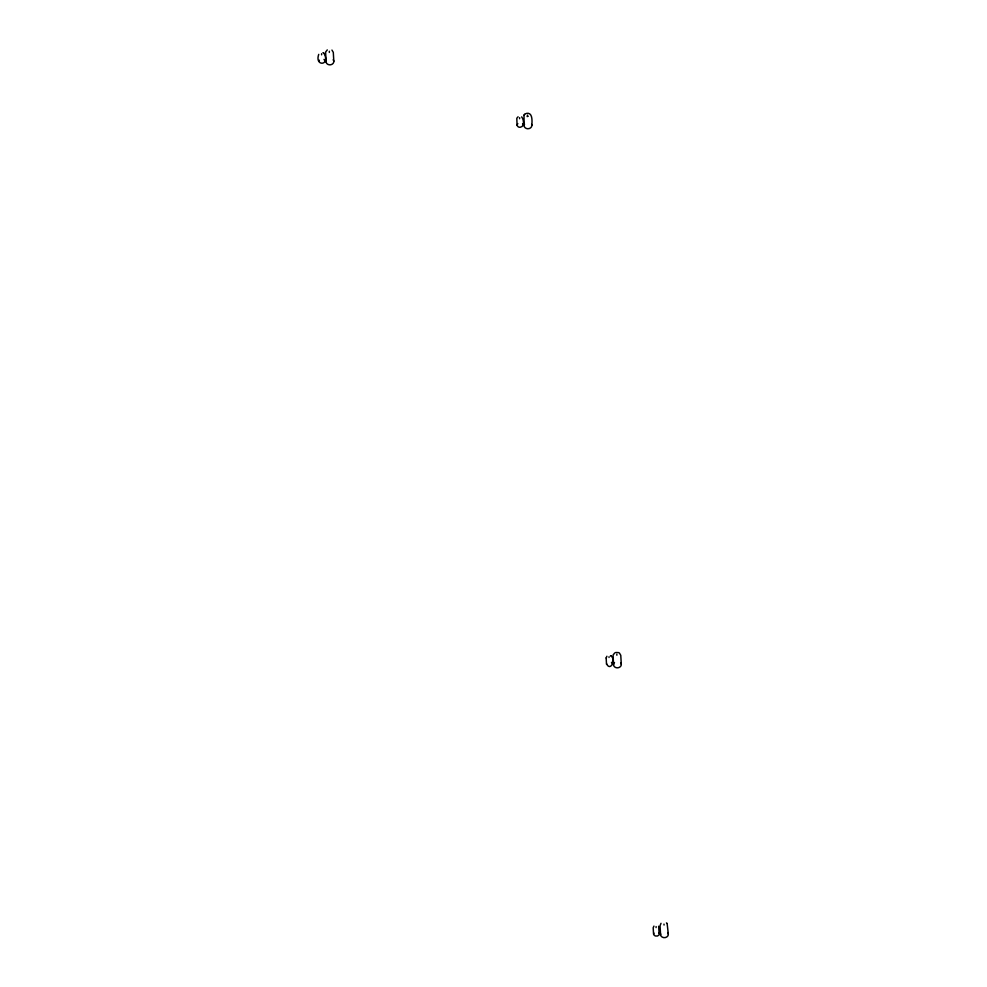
<?xml version="1.0" encoding="UTF-8"?>
<svg xmlns="http://www.w3.org/2000/svg" width="987" height="987" viewBox="0 0 987 987"><rect width="100%" height="100%" fill="white"/><g stroke="black" fill="none" stroke-linecap="round" stroke-linejoin="round"><path stroke-width="1.48" d="M329.337 51.25L329.313 52.434M527.403 115.121L527.613 116.343M616.826 654.221L616.875 655.22M663.98 924.116L664.066 925.041M321.602 53.73L321.602 54.828M519.655 117.675L519.594 118.724M609.078 656.737L609.016 657.478M656.121 926.583L656.071 927.583M527.786 116.306L527.181 116.565L527.687 116.182M318.739 54.371C314.52 66.228 329.596 66.043 324.649 54.532M319.048 61.33L319.356 60.195M521.679 116.885C523.85 119.427 524.862 126.731 520.26 127.261C518.249 127.73 515.893 125.213 517.842 123.609M606.154 657.922L606.919 656.256M611.101 655.948C616.48 660.402 610.04 671.789 606.573 663.72M658.65 926.225L659.205 934.849L657.478 936.021L655.208 935.972L653.702 934.714L653.863 933.011M523.998 115.134L524.109 125.805M524.011 115.121L524.566 114.406M661.031 923.314L660.056 925.72L660.574 934.701M653.949 926.102L653.184 927.768L653.554 934.146M327.277 49.918L325.611 52.052L326.068 61.897M524.578 114.393L525.331 113.826M614.765 652.888L613.087 655.023L613.544 664.868M518.076 116.799L516.793 118.267L517.089 125.25M526.231 113.443C532.968 111.827 532.067 121.463 531.857 125.238M615.654 652.506L618.578 652.604M322.971 52.669L323.613 52.965M610.459 655.639L611.089 655.936M323.625 52.977L324.637 54.507M324.007 59.38L325.007 60.898M611.484 662.351L612.495 663.869M331.953 50.09L333.298 52.36L333.816 61.317M619.429 653.061L620.774 655.331L621.292 664.288M666.459 922.907L667.126 923.524M522.567 123.72L523.061 124.806M659.032 932.629L659.526 933.714M667.138 923.548L668.322 934.134M606.154 657.947L606.524 664.313M531.66 124.411A3.886 3.245 -3.3 0 1 527.737 128.754A3.886 3.245 -3.3 0 1 524.504 124.152M620.638 662.721A3.886 3.245 -3.3 0 1 619.848 667.064A3.886 3.245 -3.3 0 1 614.617 666.879A3.886 3.245 -3.3 0 1 614.494 662.499M667.668 932.555A3.886 3.245 -3.3 0 1 665.213 937.588A3.886 3.245 -3.3 0 1 660.636 933.862M333.162 59.751A3.886 3.245 -3.3 0 1 330.707 64.772A3.886 3.245 -3.3 0 1 326.129 61.046"/></g></svg>
